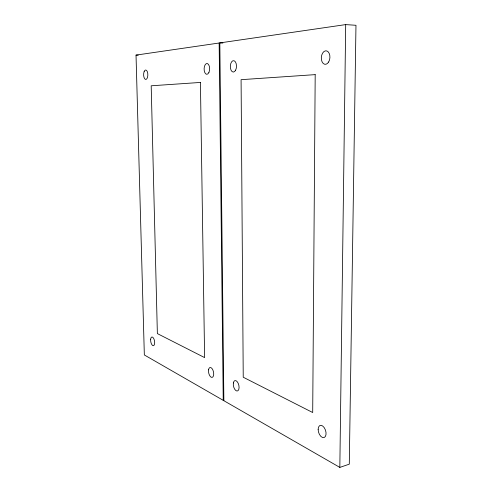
<?xml version="1.0" encoding="UTF-8"?>
<svg xmlns="http://www.w3.org/2000/svg" width="492" height="492" viewBox="0 0 492 492"><rect width="100%" height="100%" fill="white"/><g stroke="black" fill="none" stroke-linecap="round" stroke-linejoin="round"><path stroke-width="0.74" d="M339.831 467.4L345.692 24.6L355.974 25.289L349.289 464.171L339.831 467.4L144.34 354.96L136.026 55.104L345.692 24.6M136.026 55.104L138.246 55.178M222.876 43.05L219.826 42.915L223.866 400.703M219.155 43.013L223.239 400.34M315.194 74.636L312.703 412.524L243.232 377.223L241.086 79.679L315.194 74.636M200.428 82.441L151.192 85.793L157.366 333.588L204.611 357.598L200.428 82.441M328.638 62.023A6.783 4.287 -85.4 0 0 326.768 50.928A6.783 4.287 -85.4 0 0 321.454 59.76A6.783 4.287 -85.4 0 0 328.638 62.023M235.637 70.165A5.713 3.081 -88.5 0 0 234.143 60.768A5.713 3.081 -88.5 0 0 230.453 68.154A5.713 3.081 -88.5 0 0 235.637 70.165M318.139 429.35A6.384 3.622 72.1 0 0 324.019 437.585A6.384 3.622 72.1 0 0 324.16 427.56A6.384 3.622 72.1 0 0 318.139 429.35M233.374 382.973A5.35 2.712 76.9 0 0 236.966 391.029A5.35 2.712 76.9 0 0 238.22 383.36A5.35 2.712 76.9 0 0 233.374 382.973M208.897 72.508A5.412 2.768 -89.1 0 0 207.507 63.597A5.412 2.768 -89.1 0 0 204.229 70.571A5.412 2.768 -89.1 0 0 208.897 72.508M144.162 71.518A4.717 2.109 89.5 0 0 145.3 79.323A4.717 2.109 89.5 0 0 147.741 73.326A4.717 2.109 89.5 0 0 144.162 71.518M208.547 369.83A5.061 2.46 78 0 0 211.824 377.419A5.061 2.46 78 0 0 212.913 370.07A5.061 2.46 78 0 0 208.547 369.83M150.663 339.191A4.422 1.919 80.2 0 0 153.27 345.716A4.422 1.919 80.2 0 0 154.014 339.136A4.422 1.919 80.2 0 0 150.663 339.191"/></g></svg>
